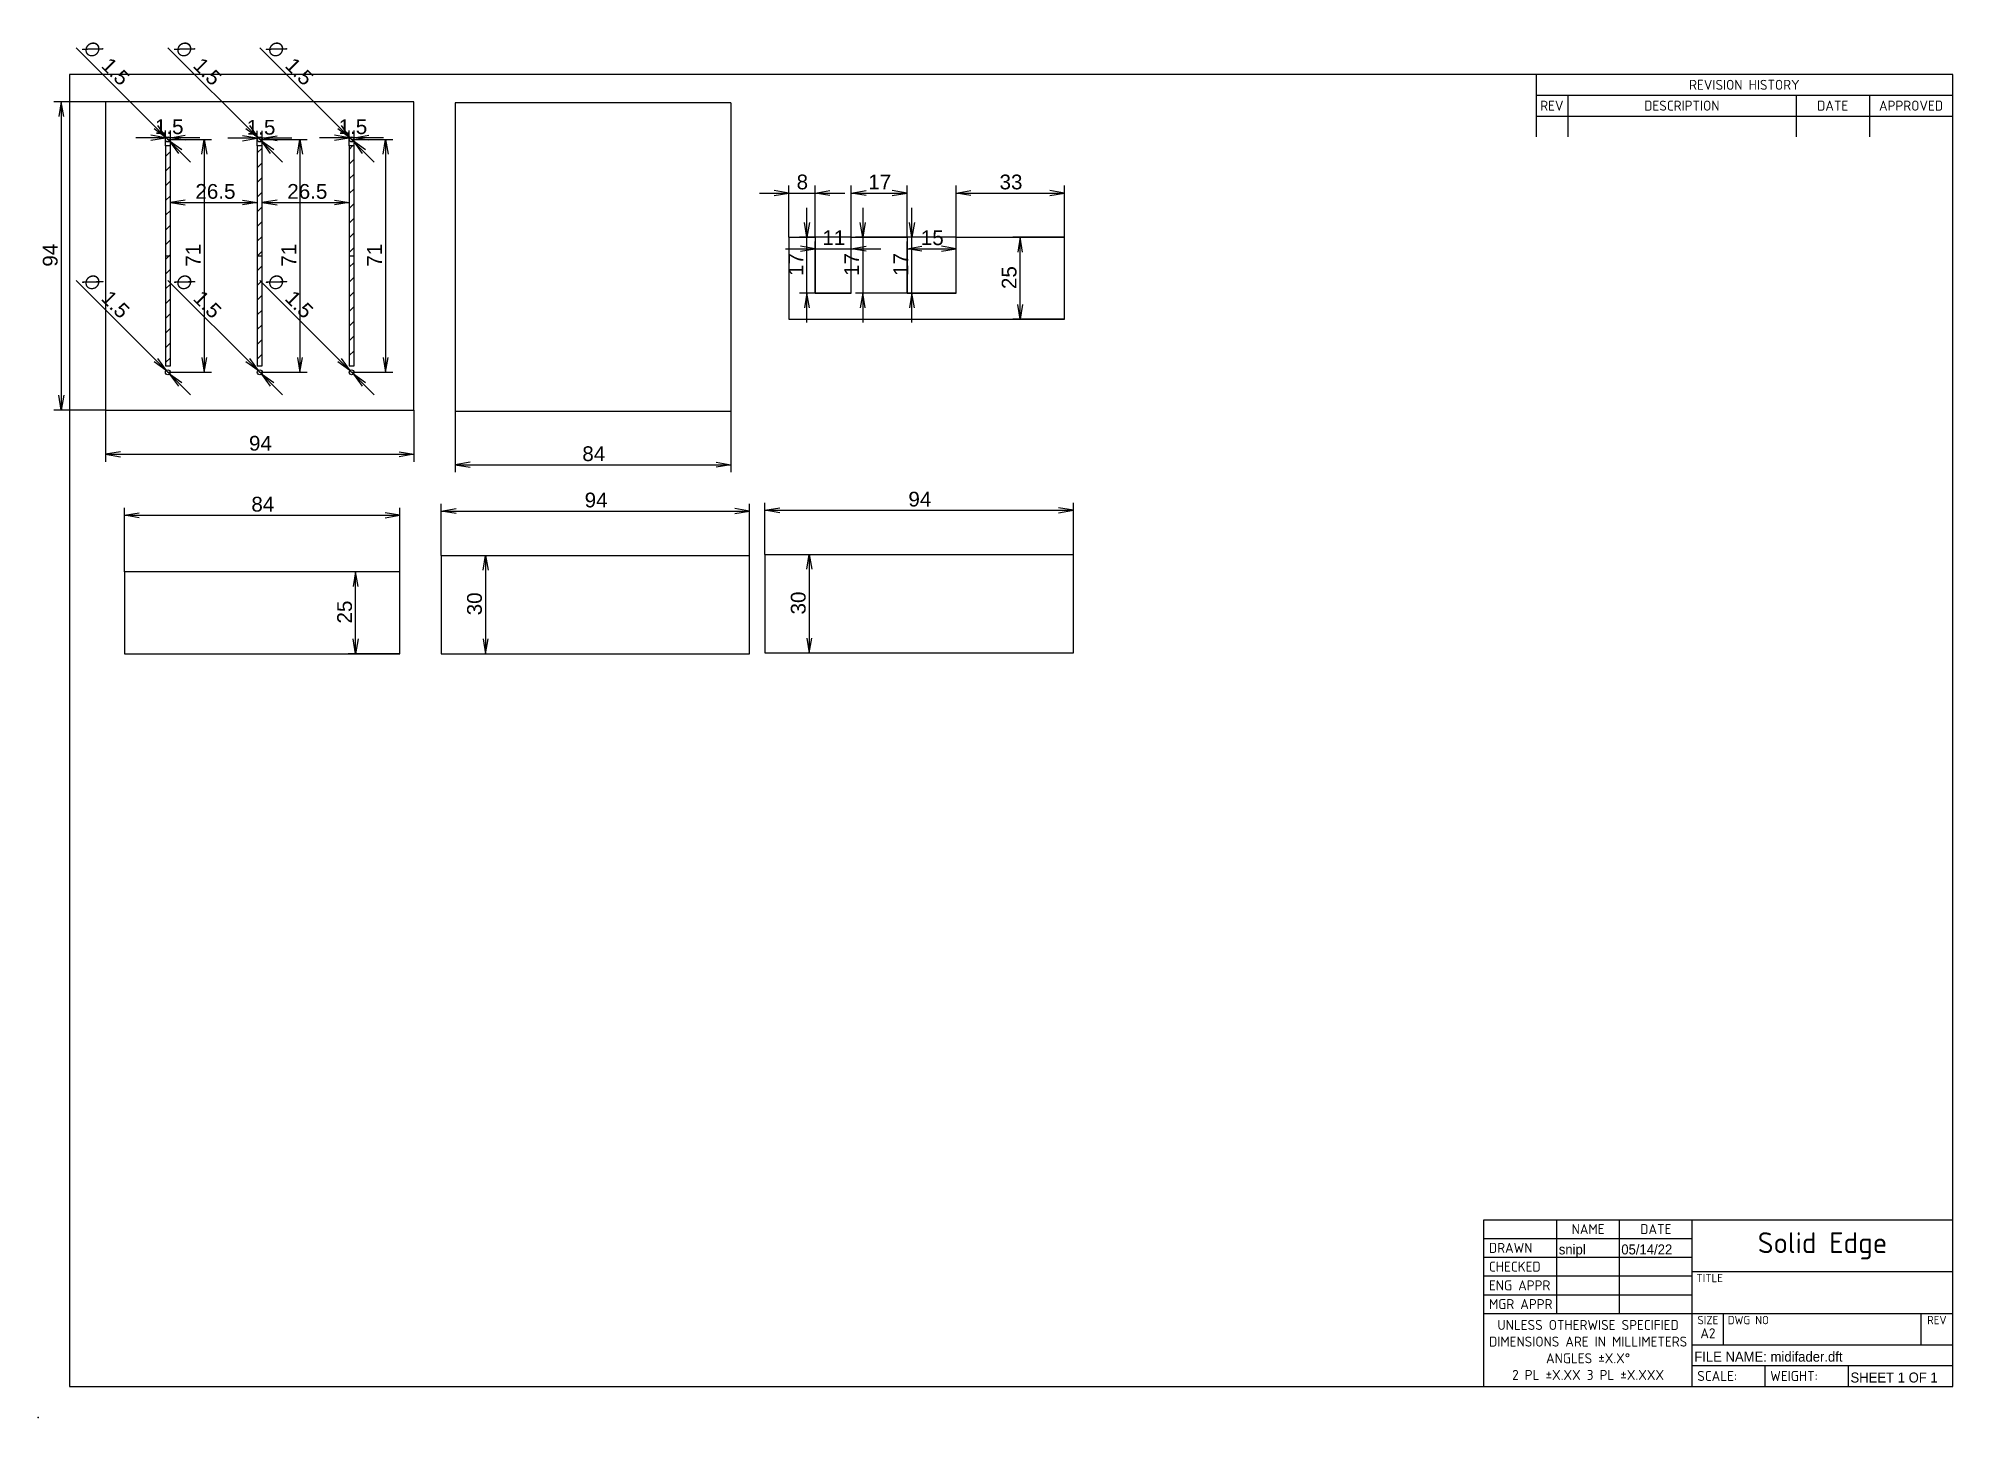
# Model space of a CAD drawing. Header units: millimetres. Extents: x 0 to 584, y -5 to 421.
import ezdxf
from ezdxf.entities.mleader import LeaderData, LeaderLine
from ezdxf.enums import TextEntityAlignment as Align
from ezdxf.math import Vec2, Vec3

# ---------------------------------------------------------------- set-up
doc = ezdxf.new("R2010")
doc.units = ezdxf.units.MM
doc.layers.add('Default', color=7, linetype='Continuous')
doc.styles.add('SEACAD_Arial', font='arial.ttf')
doc.styles.add('SEACAD_Solid_Edge_ANSI1_Symbols', font='semeca1.ttf')
doc.dimstyles.new('JIS_(mm)', dxfattribs={"dimtxt": 4.5, "dimasz": 4.5, "dimexe": 2.25, "dimexo": 0, "dimgap": 1.125, "dimtad": 1, "dimdsep": 46, "dimtxsty": 'SEACAD_Arial', "dimblk1": '_SE_OPEN', "dimblk2": '_SE_OPEN', "dimsah": 1, "dimcen": 2.25, "dimadec": 0, "dimazin": 0, "dimtfac": 0.5, "dimtmove": 0, "dimatfit": 3, "dimfxl": 1, "dimarcsym": 0})

# ---------------------------------------------------------------- blocks, each defined once
blk = doc.blocks.new('DMBLK1')
at = {"layer": 'Default', "color": 7, "linetype": 'Continuous'}
for p, q in [((313.28, 360.34), (297.53, 360.34)), ((299.78, 335.34), (299.78, 360.34)), ((313.28, 335.34), (297.53, 335.34))]:
    blk.add_line(p, q, dxfattribs=at)
for points in [[(300.53, 355.84), (299.78, 360.34), (299.03, 355.84)], [(300.53, 339.84), (299.78, 335.34), (299.03, 339.84)]]:
    blk.add_lwpolyline(points, dxfattribs=at)
at = {"layer": 'Default', "color": 7, "linetype": 'Continuous', "style": 'SEACAD_Arial'}
blk.add_text('25', height=4.5, rotation=90, dxfattribs=at).set_placement((294.15, 344.55), align=Align.TOP_LEFT)
blk = doc.blocks.new('_SE_OPEN')
at = {"color": 0}
for p, q in [((-1, 0.1665), (0, 0)), ((0, 0), (-1, -0.1665)), ((0, 0), (-1, 0))]:
    blk.add_line(p, q, dxfattribs=at)
blk = doc.blocks.new('DMBLK2')
at = {"layer": 'Default', "color": 7, "linetype": 'Continuous'}
for p, q in [((220.28, 373.84), (246.28, 373.84)), ((229.28, 360.34), (229.28, 376.09)), ((237.28, 360.34), (237.28, 376.09))]:
    blk.add_line(p, q, dxfattribs=at)
for points in [[(224.78, 373.09), (229.28, 373.84), (224.78, 374.59)], [(241.78, 373.09), (237.28, 373.84), (241.78, 374.59)]]:
    blk.add_lwpolyline(points, dxfattribs=at)
at = {"layer": 'Default', "color": 7, "linetype": 'Continuous', "style": 'SEACAD_Arial'}
blk.add_text('8', height=4.5, dxfattribs=at).set_placement((231.63, 379.46), align=Align.TOP_LEFT)
blk = doc.blocks.new('DMBLK3')
at = {"layer": 'Default', "color": 7, "linetype": 'Continuous'}
for p, q in [((228.28, 356.84), (257.28, 356.84)), ((237.28, 343.34), (237.28, 359.09)), ((248.28, 343.34), (248.28, 359.09))]:
    blk.add_line(p, q, dxfattribs=at)
for points in [[(232.78, 356.09), (237.28, 356.84), (232.78, 357.59)], [(252.78, 356.09), (248.28, 356.84), (252.78, 357.59)]]:
    blk.add_lwpolyline(points, dxfattribs=at)
at = {"layer": 'Default', "color": 7, "linetype": 'Continuous', "style": 'SEACAD_Arial'}
blk.add_text('11', height=4.5, dxfattribs=at).set_placement((239.48, 362.46), align=Align.TOP_LEFT)
blk = doc.blocks.new('DMBLK4')
at = {"layer": 'Default', "color": 7, "linetype": 'Continuous'}
for p, q in [((234.78, 334.34), (234.78, 369.34)), ((248.28, 360.34), (232.53, 360.34)), ((248.28, 343.34), (232.53, 343.34))]:
    blk.add_line(p, q, dxfattribs=at)
for points in [[(235.53, 364.84), (234.78, 360.34), (234.03, 364.84)], [(235.53, 338.84), (234.78, 343.34), (234.03, 338.84)]]:
    blk.add_lwpolyline(points, dxfattribs=at)
at = {"layer": 'Default', "color": 7, "linetype": 'Continuous', "style": 'SEACAD_Arial'}
blk.add_text('17', height=4.5, rotation=90, dxfattribs=at).set_placement((229.15, 348.55), align=Align.TOP_LEFT)
blk = doc.blocks.new('DMBLK5')
at = {"layer": 'Default', "color": 7, "linetype": 'Continuous'}
for p, q in [((248.28, 360.34), (248.28, 376.09)), ((248.28, 373.84), (265.28, 373.84)), ((265.28, 360.34), (265.28, 376.09))]:
    blk.add_line(p, q, dxfattribs=at)
for points in [[(252.78, 373.09), (248.28, 373.84), (252.78, 374.59)], [(260.78, 373.09), (265.28, 373.84), (260.78, 374.59)]]:
    blk.add_lwpolyline(points, dxfattribs=at)
at = {"layer": 'Default', "color": 7, "linetype": 'Continuous', "style": 'SEACAD_Arial'}
blk.add_text('17', height=4.5, dxfattribs=at).set_placement((253.48, 379.46), align=Align.TOP_LEFT)
blk = doc.blocks.new('DMBLK6')
at = {"layer": 'Default', "color": 7, "linetype": 'Continuous'}
for p, q in [((251.78, 369.34), (251.78, 334.34)), ((265.28, 360.34), (249.53, 360.34)), ((265.28, 343.34), (249.53, 343.34))]:
    blk.add_line(p, q, dxfattribs=at)
for points in [[(252.53, 364.84), (251.78, 360.34), (251.03, 364.84)], [(252.53, 338.84), (251.78, 343.34), (251.03, 338.84)]]:
    blk.add_lwpolyline(points, dxfattribs=at)
at = {"layer": 'Default', "color": 7, "linetype": 'Continuous', "style": 'SEACAD_Arial'}
blk.add_text('17', height=4.5, rotation=90, dxfattribs=at).set_placement((246.15, 348.55), align=Align.TOP_LEFT)
blk = doc.blocks.new('DMBLK7')
at = {"layer": 'Default', "color": 7, "linetype": 'Continuous'}
for p, q in [((265.28, 343.34), (265.28, 359.09)), ((265.28, 356.84), (280.28, 356.84)), ((280.28, 343.34), (280.28, 359.09))]:
    blk.add_line(p, q, dxfattribs=at)
for points in [[(269.78, 356.09), (265.28, 356.84), (269.78, 357.59)], [(275.78, 356.09), (280.28, 356.84), (275.78, 357.59)]]:
    blk.add_lwpolyline(points, dxfattribs=at)
at = {"layer": 'Default', "color": 7, "linetype": 'Continuous', "style": 'SEACAD_Arial'}
blk.add_text('15', height=4.5, dxfattribs=at).set_placement((269.48, 362.46), align=Align.TOP_LEFT)
blk = doc.blocks.new('DMBLK8')
at = {"layer": 'Default', "color": 7, "linetype": 'Continuous'}
for p, q in [((266.78, 334.34), (266.78, 369.34)), ((280.28, 360.34), (264.53, 360.34)), ((280.28, 343.34), (264.53, 343.34))]:
    blk.add_line(p, q, dxfattribs=at)
for points in [[(267.53, 364.84), (266.78, 360.34), (266.03, 364.84)], [(267.53, 338.84), (266.78, 343.34), (266.03, 338.84)]]:
    blk.add_lwpolyline(points, dxfattribs=at)
at = {"layer": 'Default', "color": 7, "linetype": 'Continuous', "style": 'SEACAD_Arial'}
blk.add_text('17', height=4.5, rotation=90, dxfattribs=at).set_placement((261.15, 348.55), align=Align.TOP_LEFT)
blk = doc.blocks.new('DMBLK9')
at = {"layer": 'Default', "color": 7, "linetype": 'Continuous'}
for p, q in [((280.28, 360.34), (280.28, 376.09)), ((280.28, 373.84), (313.28, 373.84)), ((313.28, 360.34), (313.28, 376.09))]:
    blk.add_line(p, q, dxfattribs=at)
for points in [[(284.78, 373.09), (280.28, 373.84), (284.78, 374.59)], [(308.78, 373.09), (313.28, 373.84), (308.78, 374.59)]]:
    blk.add_lwpolyline(points, dxfattribs=at)
at = {"layer": 'Default', "color": 7, "linetype": 'Continuous', "style": 'SEACAD_Arial'}
blk.add_text('33', height=4.5, dxfattribs=at).set_placement((293.48, 379.46), align=Align.TOP_LEFT)
blk = doc.blocks.new('DMBLK10')
at = {"layer": 'Default', "color": 7, "linetype": 'Continuous'}
for p, q in [((67.26, 388.18), (67.26, 392.77)), ((68.76, 388.18), (68.76, 392.77)), ((77.76, 390.52), (58.26, 390.52))]:
    blk.add_line(p, q, dxfattribs=at)
for points in [[(62.76, 389.77), (67.26, 390.52), (62.76, 391.27)], [(73.26, 389.77), (68.76, 390.52), (73.26, 391.27)]]:
    blk.add_lwpolyline(points, dxfattribs=at)
at = {"layer": 'Default', "color": 7, "linetype": 'Continuous', "style": 'SEACAD_Arial'}
blk.add_text('1.5', height=4.5, dxfattribs=at).set_placement((64.03, 396.14), align=Align.TOP_LEFT)
blk = doc.blocks.new('DMBLK11')
at = {"layer": 'Default', "color": 7, "linetype": 'Continuous'}
for p, q in [((95.26, 388.18), (95.26, 392.93)), ((96.76, 388.18), (96.76, 392.93)), ((105.76, 390.68), (86.26, 390.68))]:
    blk.add_line(p, q, dxfattribs=at)
for points in [[(90.76, 389.93), (95.26, 390.68), (90.76, 391.43)], [(101.26, 389.93), (96.76, 390.68), (101.26, 391.43)]]:
    blk.add_lwpolyline(points, dxfattribs=at)
at = {"layer": 'Default', "color": 7, "linetype": 'Continuous', "style": 'SEACAD_Arial'}
blk.add_text('1.5', height=4.5, dxfattribs=at).set_placement((92.03, 396.31), align=Align.TOP_LEFT)
blk = doc.blocks.new('DMBLK12')
at = {"layer": 'Default', "color": 7, "linetype": 'Continuous'}
for p, q in [((39.26, 388.18), (39.26, 392.93)), ((40.76, 388.18), (40.76, 392.93)), ((49.76, 390.68), (30.26, 390.68))]:
    blk.add_line(p, q, dxfattribs=at)
for points in [[(34.76, 389.93), (39.26, 390.68), (34.76, 391.43)], [(45.26, 389.93), (40.76, 390.68), (45.26, 391.43)]]:
    blk.add_lwpolyline(points, dxfattribs=at)
at = {"layer": 'Default', "color": 7, "linetype": 'Continuous', "style": 'SEACAD_Arial'}
blk.add_text('1.5', height=4.5, dxfattribs=at).set_placement((36.03, 396.31), align=Align.TOP_LEFT)
blk = doc.blocks.new('DMBLK13')
at = {"layer": 'Default', "color": 7, "linetype": 'Continuous'}
for p, q in [((110.73, 258.37), (94.98, 258.37)), ((97.23, 233.37), (97.23, 258.37)), ((110.73, 233.37), (94.98, 233.37))]:
    blk.add_line(p, q, dxfattribs=at)
for points in [[(97.98, 253.87), (97.23, 258.37), (96.48, 253.87)], [(97.98, 237.87), (97.23, 233.37), (96.48, 237.87)]]:
    blk.add_lwpolyline(points, dxfattribs=at)
at = {"layer": 'Default', "color": 7, "linetype": 'Continuous', "style": 'SEACAD_Arial'}
blk.add_text('25', height=4.5, rotation=90, dxfattribs=at).set_placement((91.6, 242.58), align=Align.TOP_LEFT)
blk = doc.blocks.new('DMBLK14')
at = {"layer": 'Default', "color": 7, "linetype": 'Continuous'}
for p, q in [((40.01, 390.18), (53.34, 390.18)), ((51.09, 390.18), (51.09, 319.18)), ((40.01, 319.18), (53.34, 319.18))]:
    blk.add_line(p, q, dxfattribs=at)
for points in [[(50.34, 385.68), (51.09, 390.18), (51.84, 385.68)], [(50.34, 323.68), (51.09, 319.18), (51.84, 323.68)]]:
    blk.add_lwpolyline(points, dxfattribs=at)
at = {"layer": 'Default', "color": 7, "linetype": 'Continuous', "style": 'SEACAD_Arial'}
blk.add_text('71', height=4.5, rotation=90, dxfattribs=at).set_placement((45.47, 351.38), align=Align.TOP_LEFT)
blk = doc.blocks.new('DMBLK15')
at = {"layer": 'Default', "color": 7, "linetype": 'Continuous'}
for p, q in [((68.01, 390.18), (82.48, 390.18)), ((80.23, 390.18), (80.23, 319.18)), ((68.01, 319.18), (82.48, 319.18))]:
    blk.add_line(p, q, dxfattribs=at)
for points in [[(79.48, 385.68), (80.23, 390.18), (80.98, 385.68)], [(79.48, 323.68), (80.23, 319.18), (80.98, 323.68)]]:
    blk.add_lwpolyline(points, dxfattribs=at)
at = {"layer": 'Default', "color": 7, "linetype": 'Continuous', "style": 'SEACAD_Arial'}
blk.add_text('71', height=4.5, rotation=90, dxfattribs=at).set_placement((74.61, 351.38), align=Align.TOP_LEFT)
blk = doc.blocks.new('DMBLK16')
at = {"layer": 'Default', "color": 7, "linetype": 'Continuous'}
for p, q in [((96.01, 390.18), (108.6, 390.18)), ((106.35, 390.18), (106.35, 319.18)), ((96.01, 319.18), (108.6, 319.18))]:
    blk.add_line(p, q, dxfattribs=at)
for points in [[(105.6, 385.68), (106.35, 390.18), (107.1, 385.68)], [(105.6, 323.68), (106.35, 319.18), (107.1, 323.68)]]:
    blk.add_lwpolyline(points, dxfattribs=at)
at = {"layer": 'Default', "color": 7, "linetype": 'Continuous', "style": 'SEACAD_Arial'}
blk.add_text('71', height=4.5, rotation=90, dxfattribs=at).set_placement((100.73, 351.38), align=Align.TOP_LEFT)
blk = doc.blocks.new('DMBLK17')
at = {"layer": 'Default', "color": 7, "linetype": 'Continuous'}
blk.add_line((40.76, 370.96), (67.26, 370.96), dxfattribs=at)
for points in [[(45.26, 371.71), (40.76, 370.96), (45.26, 370.21)], [(62.76, 371.71), (67.26, 370.96), (62.76, 370.21)]]:
    blk.add_lwpolyline(points, dxfattribs=at)
at = {"layer": 'Default', "color": 7, "linetype": 'Continuous', "style": 'SEACAD_Arial'}
blk.add_text('26.5', height=4.5, dxfattribs=at).set_placement((48.38, 376.58), align=Align.TOP_LEFT)
blk = doc.blocks.new('DMBLK18')
at = {"layer": 'Default', "color": 7, "linetype": 'Continuous'}
blk.add_line((68.76, 370.96), (95.26, 370.96), dxfattribs=at)
for points in [[(73.26, 371.71), (68.76, 370.96), (73.26, 370.21)], [(90.76, 371.71), (95.26, 370.96), (90.76, 370.21)]]:
    blk.add_lwpolyline(points, dxfattribs=at)
at = {"layer": 'Default', "color": 7, "linetype": 'Continuous', "style": 'SEACAD_Arial'}
blk.add_text('26.5', height=4.5, dxfattribs=at).set_placement((76.38, 376.58), align=Align.TOP_LEFT)
blk = doc.blocks.new('DMBLK19')
at = {"layer": 'Default', "color": 7, "linetype": 'Continuous'}
for p, q in [((123.32, 263.37), (123.32, 279.12)), ((123.32, 276.87), (217.32, 276.87)), ((217.32, 263.37), (217.32, 279.12))]:
    blk.add_line(p, q, dxfattribs=at)
for points in [[(127.82, 276.12), (123.32, 276.87), (127.82, 277.62)], [(212.82, 276.12), (217.32, 276.87), (212.82, 277.62)]]:
    blk.add_lwpolyline(points, dxfattribs=at)
at = {"layer": 'Default', "color": 7, "linetype": 'Continuous', "style": 'SEACAD_Arial'}
blk.add_text('94', height=4.5, dxfattribs=at).set_placement((167.03, 282.49), align=Align.TOP_LEFT)
blk = doc.blocks.new('DMBLK20')
at = {"layer": 'Default', "color": 7, "linetype": 'Continuous'}
for p, q in [((127.61, 307.33), (127.61, 288.73)), ((211.61, 307.33), (211.61, 288.73)), ((127.61, 290.98), (211.61, 290.98))]:
    blk.add_line(p, q, dxfattribs=at)
for points in [[(132.11, 291.73), (127.61, 290.98), (132.11, 290.23)], [(207.11, 291.73), (211.61, 290.98), (207.11, 290.23)]]:
    blk.add_lwpolyline(points, dxfattribs=at)
at = {"layer": 'Default', "color": 7, "linetype": 'Continuous', "style": 'SEACAD_Arial'}
blk.add_text('84', height=4.5, dxfattribs=at).set_placement((166.31, 296.61), align=Align.TOP_LEFT)
blk = doc.blocks.new('DMBLK21')
at = {"layer": 'Default', "color": 7, "linetype": 'Continuous'}
for p, q in [((26.73, 258.37), (26.73, 277.85)), ((26.73, 275.6), (110.73, 275.6)), ((110.73, 258.37), (110.73, 277.85))]:
    blk.add_line(p, q, dxfattribs=at)
for points in [[(31.23, 274.85), (26.73, 275.6), (31.23, 276.35)], [(106.23, 274.85), (110.73, 275.6), (106.23, 276.35)]]:
    blk.add_lwpolyline(points, dxfattribs=at)
at = {"layer": 'Default', "color": 7, "linetype": 'Continuous', "style": 'SEACAD_Arial'}
blk.add_text('84', height=4.5, dxfattribs=at).set_placement((65.44, 281.22), align=Align.TOP_LEFT)
blk = doc.blocks.new('DMBLK22')
at = {"layer": 'Default', "color": 7, "linetype": 'Continuous'}
for p, q in [((123.32, 263.37), (139.07, 263.37)), ((136.82, 263.37), (136.82, 233.37)), ((123.32, 233.37), (139.07, 233.37))]:
    blk.add_line(p, q, dxfattribs=at)
for points in [[(136.07, 258.87), (136.82, 263.37), (137.57, 258.87)], [(136.07, 237.87), (136.82, 233.37), (137.57, 237.87)]]:
    blk.add_lwpolyline(points, dxfattribs=at)
at = {"layer": 'Default', "color": 7, "linetype": 'Continuous', "style": 'SEACAD_Arial'}
blk.add_text('30', height=4.5, rotation=90, dxfattribs=at).set_placement((131.19, 245.08), align=Align.TOP_LEFT)
blk = doc.blocks.new('DMBLK23')
at = {"layer": 'Default', "color": 7, "linetype": 'Continuous'}
for p, q in [((221.99, 263.63), (221.99, 279.38)), ((221.99, 277.13), (315.99, 277.13)), ((315.99, 263.63), (315.99, 279.38))]:
    blk.add_line(p, q, dxfattribs=at)
for points in [[(226.49, 276.38), (221.99, 277.13), (226.49, 277.88)], [(311.49, 276.38), (315.99, 277.13), (311.49, 277.88)]]:
    blk.add_lwpolyline(points, dxfattribs=at)
at = {"layer": 'Default', "color": 7, "linetype": 'Continuous', "style": 'SEACAD_Arial'}
blk.add_text('94', height=4.5, dxfattribs=at).set_placement((265.7, 282.76), align=Align.TOP_LEFT)
blk = doc.blocks.new('DMBLK24')
at = {"layer": 'Default', "color": 7, "linetype": 'Continuous'}
for p, q in [((221.99, 263.63), (237.74, 263.63)), ((235.49, 263.63), (235.49, 233.63)), ((221.99, 233.63), (237.74, 233.63))]:
    blk.add_line(p, q, dxfattribs=at)
for points in [[(234.74, 259.13), (235.49, 263.63), (236.24, 259.13)], [(234.74, 238.13), (235.49, 233.63), (236.24, 238.13)]]:
    blk.add_lwpolyline(points, dxfattribs=at)
at = {"layer": 'Default', "color": 7, "linetype": 'Continuous', "style": 'SEACAD_Arial'}
blk.add_text('30', height=4.5, rotation=90, dxfattribs=at).set_placement((229.87, 245.34), align=Align.TOP_LEFT)
blk = doc.blocks.new('DMBLK25')
at = {"layer": 'Default', "color": 7, "linetype": 'Continuous'}
for p, q in [((21.01, 401.68), (5.26, 401.68)), ((7.51, 401.68), (7.51, 307.68)), ((21.01, 307.68), (5.26, 307.68))]:
    blk.add_line(p, q, dxfattribs=at)
for points in [[(8.26, 397.18), (7.51, 401.68), (6.76, 397.18)], [(8.26, 312.18), (7.51, 307.68), (6.76, 312.18)]]:
    blk.add_lwpolyline(points, dxfattribs=at)
at = {"layer": 'Default', "color": 7, "linetype": 'Continuous', "style": 'SEACAD_Arial'}
blk.add_text('94', height=4.5, rotation=90, dxfattribs=at).set_placement((1.88, 351.38), align=Align.TOP_LEFT)
blk = doc.blocks.new('DMBLK26')
at = {"layer": 'Default', "color": 7, "linetype": 'Continuous'}
for p, q in [((21.01, 307.68), (21.01, 291.93)), ((115.01, 307.68), (115.01, 291.93)), ((21.01, 294.18), (115.01, 294.18))]:
    blk.add_line(p, q, dxfattribs=at)
for points in [[(25.51, 294.93), (21.01, 294.18), (25.51, 293.43)], [(110.51, 294.93), (115.01, 294.18), (110.51, 293.43)]]:
    blk.add_lwpolyline(points, dxfattribs=at)
at = {"layer": 'Default', "color": 7, "linetype": 'Continuous', "style": 'SEACAD_Arial'}
blk.add_text('94', height=4.5, dxfattribs=at).set_placement((64.72, 299.8), align=Align.TOP_LEFT)
blk = doc.blocks.new('DMBLK27')
at = {"layer": 'Default', "color": 7, "linetype": 'Continuous'}
for p, q in [((39.48, 390.71), (12.03, 418.15)), ((46.9, 383.28), (39.48, 390.71))]:
    blk.add_line(p, q, dxfattribs=at)
for points in [[(36.83, 394.42), (39.48, 390.71), (35.77, 393.36)], [(44.25, 386.99), (40.54, 389.65), (43.19, 385.93)]]:
    blk.add_lwpolyline(points, dxfattribs=at)
for s, style, p in [('O', 'SEACAD_Solid_Edge_ANSI1_Symbols', (17.12, 421.02)), ('1.5', 'SEACAD_Arial', (22.57, 415.57))]:
    blk.add_text(s, height=4.5, rotation=315, dxfattribs=dict(at, style=style)).set_placement(p, align=Align.TOP_LEFT)
blk = doc.blocks.new('DMBLK28')
at = {"layer": 'Default', "color": 7, "linetype": 'Continuous'}
for p, q in [((67.48, 390.71), (40.03, 418.15)), ((74.9, 383.28), (67.48, 390.71))]:
    blk.add_line(p, q, dxfattribs=at)
for points in [[(64.83, 394.42), (67.48, 390.71), (63.77, 393.36)], [(72.25, 386.99), (68.54, 389.65), (71.19, 385.93)]]:
    blk.add_lwpolyline(points, dxfattribs=at)
for s, style, p in [('O', 'SEACAD_Solid_Edge_ANSI1_Symbols', (45.12, 421.02)), ('1.5', 'SEACAD_Arial', (50.57, 415.57))]:
    blk.add_text(s, height=4.5, rotation=315, dxfattribs=dict(at, style=style)).set_placement(p, align=Align.TOP_LEFT)
blk = doc.blocks.new('DMBLK29')
at = {"layer": 'Default', "color": 7, "linetype": 'Continuous'}
for p, q in [((95.48, 390.71), (68.03, 418.15)), ((102.9, 383.28), (95.48, 390.71))]:
    blk.add_line(p, q, dxfattribs=at)
for points in [[(92.83, 394.42), (95.48, 390.71), (91.77, 393.36)], [(100.25, 386.99), (96.54, 389.65), (99.19, 385.93)]]:
    blk.add_lwpolyline(points, dxfattribs=at)
for s, style, p in [('O', 'SEACAD_Solid_Edge_ANSI1_Symbols', (73.12, 421.02)), ('1.5', 'SEACAD_Arial', (78.57, 415.57))]:
    blk.add_text(s, height=4.5, rotation=315, dxfattribs=dict(at, style=style)).set_placement(p, align=Align.TOP_LEFT)
blk = doc.blocks.new('DMBLK30')
at = {"layer": 'Default', "color": 7, "linetype": 'Continuous'}
for p, q in [((39.48, 319.71), (12.03, 347.15)), ((46.9, 312.28), (39.48, 319.71))]:
    blk.add_line(p, q, dxfattribs=at)
for points in [[(36.83, 323.42), (39.48, 319.71), (35.77, 322.36)], [(44.25, 315.99), (40.54, 318.65), (43.19, 314.93)]]:
    blk.add_lwpolyline(points, dxfattribs=at)
for s, style, p in [('O', 'SEACAD_Solid_Edge_ANSI1_Symbols', (17.12, 350.02)), ('1.5', 'SEACAD_Arial', (22.57, 344.57))]:
    blk.add_text(s, height=4.5, rotation=315, dxfattribs=dict(at, style=style)).set_placement(p, align=Align.TOP_LEFT)
blk = doc.blocks.new('DMBLK31')
at = {"layer": 'Default', "color": 7, "linetype": 'Continuous'}
for p, q in [((67.48, 319.71), (40.03, 347.15)), ((74.9, 312.28), (67.48, 319.71))]:
    blk.add_line(p, q, dxfattribs=at)
for points in [[(64.83, 323.42), (67.48, 319.71), (63.77, 322.36)], [(72.25, 315.99), (68.54, 318.65), (71.19, 314.93)]]:
    blk.add_lwpolyline(points, dxfattribs=at)
for s, style, p in [('O', 'SEACAD_Solid_Edge_ANSI1_Symbols', (45.12, 350.02)), ('1.5', 'SEACAD_Arial', (50.57, 344.57))]:
    blk.add_text(s, height=4.5, rotation=315, dxfattribs=dict(at, style=style)).set_placement(p, align=Align.TOP_LEFT)
blk = doc.blocks.new('DMBLK32')
at = {"layer": 'Default', "color": 7, "linetype": 'Continuous'}
for p, q in [((95.48, 319.71), (68.03, 347.15)), ((102.9, 312.28), (95.48, 319.71))]:
    blk.add_line(p, q, dxfattribs=at)
for points in [[(92.83, 323.42), (95.48, 319.71), (91.77, 322.36)], [(100.25, 315.99), (96.54, 318.65), (99.19, 314.93)]]:
    blk.add_lwpolyline(points, dxfattribs=at)
for s, style, p in [('O', 'SEACAD_Solid_Edge_ANSI1_Symbols', (73.12, 350.02)), ('1.5', 'SEACAD_Arial', (78.57, 344.57))]:
    blk.add_text(s, height=4.5, rotation=315, dxfattribs=dict(at, style=style)).set_placement(p, align=Align.TOP_LEFT)
blk = doc.blocks.new('_Dot')
at = {"color": 0, "linetype": 'ByBlock', "lineweight": -2}
blk.add_line((-0.5, 0), (-1, 0), dxfattribs=at)
at = {"color": 0, "linetype": 'ByBlock', "const_width": 0.5}
blk.add_lwpolyline([(-0.25, 0, 1), (0.25, 0, 1)], format="xyb", close=True, dxfattribs=at)

msp = doc.modelspace()

# ---------------------------------------------------------------- hatches: boundary and pattern name
at = {"layer": 'Default', "linetype": 'Continuous'}
h = msp.add_hatch(dxfattribs=at)
h.set_pattern_fill('LINE', angle=45, style=0)
h.paths.add_polyline_path([(39.259, 388.175), (39.259, 321.175), (40.759, 321.175), (40.759, 388.175)])
h = msp.add_hatch(dxfattribs=at)
h.set_pattern_fill('LINE', angle=45, style=0)
h.paths.add_polyline_path([(67.259, 388.175), (67.259, 321.175), (68.759, 321.175), (68.759, 388.175)])
h = msp.add_hatch(dxfattribs=at)
h.set_pattern_fill('LINE', angle=45, style=0)
h.paths.add_polyline_path([(95.259, 388.175), (95.259, 321.175), (96.759, 321.175), (96.759, 388.175)])

# ---------------------------------------------------------------- linework, layer by layer
at = {"layer": 'Default', "color": 7, "linetype": 'Continuous'}
for p, q in [((584, 410), (10, 410)), ((10, 410), (10, 10)), ((457, 410), (457, 390.95)), ((584, 10), (584, 410)), ((457, 403.65), (584, 403.65)), ((466.652, 403.65), (466.652, 390.95)), ((536.248, 403.65), (536.248, 390.95)), ((558.6, 403.65), (558.6, 390.95)), ((115.009, 401.675), (21.009, 401.675)), ((21.009, 401.675), (21.009, 307.675)), ((115.009, 307.675), (115.009, 401.675)), ((211.607, 401.334), (127.607, 401.334)), ((127.607, 401.334), (127.607, 307.334)), ((211.607, 401.334), (211.607, 307.334)), ((457, 397.3), (584, 397.3)), ((39.259, 388.175), (39.259, 321.175)), ((40.759, 388.175), (39.259, 388.175)), ((40.759, 321.175), (40.759, 388.175)), ((67.259, 388.175), (67.259, 321.175)), ((68.759, 388.175), (67.259, 388.175)), ((68.759, 321.175), (68.759, 388.175)), ((95.259, 388.175), (95.259, 321.175)), ((96.759, 388.175), (95.259, 388.175)), ((96.759, 321.175), (96.759, 388.175)), ((229.277, 360.339), (229.277, 335.339)), ((229.277, 360.339), (237.277, 360.339)), ((237.277, 360.339), (237.277, 343.339)), ((248.277, 343.339), (248.277, 360.339)), ((248.277, 360.339), (265.277, 360.339)), ((265.277, 360.339), (265.277, 343.339)), ((280.277, 343.339), (280.277, 360.339)), ((280.277, 360.339), (313.277, 360.339)), ((313.277, 335.339), (313.277, 360.339)), ((39.259, 354.675), (40.759, 354.675)), ((67.259, 354.675), (68.759, 354.675)), ((95.259, 354.675), (96.759, 354.675)), ((237.277, 343.339), (248.277, 343.339)), ((265.277, 343.339), (280.277, 343.339)), ((229.277, 335.339), (313.277, 335.339)), ((39.259, 321.175), (40.759, 321.175)), ((67.259, 321.175), (68.759, 321.175)), ((95.259, 321.175), (96.759, 321.175)), ((21.009, 307.675), (115.009, 307.675)), ((127.607, 307.334), (211.607, 307.334)), ((123.318, 263.37), (217.318, 263.37)), ((123.318, 263.37), (123.318, 233.37)), ((217.318, 233.37), (217.318, 263.37)), ((221.995, 263.633), (315.995, 263.633)), ((221.995, 263.633), (221.995, 233.633)), ((315.995, 233.633), (315.995, 263.633)), ((110.729, 258.37), (26.729, 258.37)), ((26.729, 258.37), (26.729, 233.37)), ((110.729, 233.37), (110.729, 258.37)), ((221.995, 233.633), (315.995, 233.633)), ((26.729, 233.37), (110.729, 233.37)), ((123.318, 233.37), (217.318, 233.37)), ((441.125, 10), (441.125, 60.8)), ((441.125, 60.8), (584, 60.8)), ((463.35, 32.225), (463.35, 60.8)), ((482.4, 32.225), (482.4, 60.8)), ((504.625, 10), (504.625, 60.8)), ((441.125, 55.085), (504.625, 55.085)), ((441.125, 49.37), (504.625, 49.37)), ((441.125, 43.655), (504.625, 43.655)), ((504.625, 45.052), (584, 45.052)), ((441.125, 37.94), (504.625, 37.94)), ((441.125, 32.225), (584, 32.225)), ((514.15, 22.7), (514.15, 32.098)), ((574.348, 22.7), (574.348, 32.098)), ((504.625, 22.7), (584, 22.7)), ((504.625, 16.35), (584, 16.35)), ((526.85, 10), (526.85, 16.35)), ((552.25, 10), (552.25, 16.35)), ((10, 10), (584, 10))]:
    msp.add_line(p, q, dxfattribs=at)
for centre, radius in [((40.009, 390.175), 0.75), ((40.009, 390.175), 0.05), ((68.009, 390.175), 0.75), ((68.009, 390.175), 0.05), ((96.009, 390.175), 0.75), ((96.009, 390.175), 0.05), ((40.009, 319.175), 0.75), ((40.009, 319.175), 0.05), ((68.009, 319.175), 0.75), ((68.009, 319.175), 0.05), ((96.009, 319.175), 0.75), ((96.009, 319.175), 0.05)]:
    msp.add_circle(centre, radius, dxfattribs=at)
for p in [(40.009, 390.175), (0.5, 0.5)]:
    msp.add_point(p, dxfattribs=at)

# ---------------------------------------------------------------- texts
at = {"layer": 'Default'}
for s, insert, char_height, width, attachment_point in [('{\\fSolid Edge ISO|b0||i0||c0|p34;\\C7;\\H3.048;\\W1.;REVISION HISTORY}', (520.5, 406.825), 3.048, 127, 5), ('{\\fSolid Edge ISO|b0||i0||c0|p34;\\C7;\\H3.048;\\W1.;REV}', (461.826, 400.475), 3.048, 9.652, 5), ('{\\fSolid Edge ISO|b0||i0||c0|p34;\\C7;\\H3.048;\\W1.;DESCRIPTION}', (501.45, 400.475), 3.048, 69.596, 5), ('{\\fSolid Edge ISO|b0||i0||c0|p34;\\C7;\\H3.048;\\W1.;DATE}', (547.424, 400.475), 3.048, 22.352, 5), ('{\\fSolid Edge ISO|b0||i0||c0|p34;\\C7;\\H3.048;\\W1.;APPROVED}', (571.3, 400.475), 3.048, 25.4, 5), ('{\\fSolid Edge ISO|b0||i0||c0|p34;\\C7;\\H3.048;\\W1.;NAME}', (472.875, 57.943), 3.048, 19.05, 5), ('{\\fSolid Edge ISO|b0||i0||c0|p34;\\C7;\\H3.048;\\W1.;DATE}', (493.512, 57.943), 3.048, 22.225, 5), ('{\\fSolid Edge ISO|b0||i0||c0|p34;\\C7;\\H3.048;\\W1.;DRAWN}', (442.649, 52.227), 3.048, 20.701, 4), ('{\\fSolid Edge ISO|b1||i0||c0|p34;\\C7;\\H6.35;\\W1.;Solid Edge}', (544.312, 52.831), 6.35, 79.375, 5), ('{\\fSolid Edge ISO|b0||i0||c0|p34;\\C7;\\H3.048;\\W1.;CHECKED}', (442.649, 46.513), 3.048, 20.701, 4), ('{\\fSolid Edge ISO|b0||i0||c0|p34;\\C7;\\H3.048;\\W1.;ENG APPR}', (442.649, 40.797), 3.048, 20.701, 4), ('{\\fSolid Edge ISO|b0||i0||c0|p34;\\C7;\\H2.54;\\W1.;TITLE}', (505.895, 44.302), 2.54, 78.105, 1), ('{\\fSolid Edge ISO|b0||i0||c0|p34;\\C7;\\H3.048;\\W1.;MGR APPR}', (442.649, 35.083), 3.048, 20.701, 4), ('{\\fSolid Edge ISO|b0||i0||c0|p34;\\C7;\\H3.048;\\W1.;UNLESS OTHERWISE SPECIFIED\\P}{\\fSolid Edge ISO|b0||i0||c0|p34;\\C7;\\H3.048;\\W1.;DIMENSIONS ARE IN MILLIMETERS\\P}{\\fSolid Edge ISO|b0||i0||c0|p34;\\C7;\\H3.048;\\W1.;ANGLES ±X.X°\\P}{\\fSolid Edge ISO|b0||i0||c0|p34;\\C7;\\H3.048;\\W1.;2 PL ±X.XX 3 PL ±X.XXX}', (472.875, 21.113), 3.048, 63.5, 5), ('{\\fSolid Edge ISO|b0||i0||c0|p34;\\C7;\\H2.54;\\W1.;SIZE}', (509.387, 31.475), 2.54, 9.525, 2), ('{\\fSolid Edge ISO|b0||i0||c0|p34;\\C7;\\H2.54;\\W1.;DWG NO}', (515.42, 31.475), 2.54, 58.928, 1), ('{\\fSolid Edge ISO|b0||i0||c0|p34;\\C7;\\H2.54;\\W1.;REV}', (579.174, 31.475), 2.54, 9.652, 2), ('{\\fSolid Edge ISO|b1||i0||c0|p34;\\C7;\\H3.048;\\W1.;A2}', (509.387, 26.192), 3.048, 9.525, 5), ('{\\fSolid Edge ISO|b0||i0||c0|p34;\\C7;\\H3.048;\\W1.;SCALE:}', (506.149, 13.175), 3.048, 20.701, 4), ('{\\fSolid Edge ISO|b0||i0||c0|p34;\\C7;\\H3.048;\\W1.;WEIGHT:}', (528.374, 13.175), 3.048, 23.876, 4)]:
    msp.add_mtext(s, dxfattribs=dict(at, insert=insert, char_height=char_height, width=width, attachment_point=attachment_point))

# ---------------------------------------------------------------- dimensions: what is measured, and where the dimension line sits
at = {"layer": 'Default', "color": 7, "linetype": 'Continuous'}
for p1, p2, picture, middle in [((40.539, 389.645), (39.478, 390.706), 'DMBLK27', (25.336, 404.848)), ((68.539, 389.645), (67.478, 390.706), 'DMBLK28', (53.336, 404.848)), ((96.539, 389.645), (95.478, 390.706), 'DMBLK29', (81.336, 404.848)), ((40.539, 318.645), (39.478, 319.706), 'DMBLK30', (25.336, 333.848)), ((68.539, 318.645), (67.478, 319.706), 'DMBLK31', (53.336, 333.848)), ((96.539, 318.645), (95.478, 319.706), 'DMBLK32', (81.336, 333.848))]:
    dim = msp.add_diameter_dim_2p(p1=p1, p2=p2, text='\\A1;<>', dimstyle='JIS_(mm)', override={"dimtmove": 1, "dimtolj": 1}, dxfattribs=at)
    dim.commit()
    dim.dimension.update_dxf_attribs({"geometry": picture, "text_midpoint": middle, "dimtype": 163})
for base, p1, p2, angle, picture, middle in [((7.509, 401.675), (21.009, 401.675), (21.009, 307.675), 270, 'DMBLK25', (7.509, 354.675)), ((51.091, 390.175), (40.009, 390.175), (40.009, 319.175), 270, 'DMBLK14', (51.091, 354.675)), ((40.759, 370.956), (40.759, 388.175), (67.259, 388.175), 0, 'DMBLK17', (54.009, 370.956)), ((80.232, 390.175), (68.009, 390.175), (68.009, 319.175), 270, 'DMBLK15', (80.232, 354.675)), ((68.759, 370.956), (68.759, 388.175), (95.259, 388.175), 0, 'DMBLK18', (82.009, 370.956)), ((106.354, 390.175), (96.009, 390.175), (96.009, 319.175), 270, 'DMBLK16', (106.354, 354.675)), ((229.277, 373.839), (229.277, 360.339), (237.277, 360.339), 0, 'DMBLK2', (233.277, 373.839)), ((248.277, 373.839), (248.277, 360.339), (265.277, 360.339), 0, 'DMBLK5', (256.777, 373.839)), ((280.277, 373.839), (280.277, 360.339), (313.277, 360.339), 0, 'DMBLK9', (296.777, 373.839)), ((234.777, 343.339), (248.277, 343.339), (248.277, 360.339), 90, 'DMBLK4', (234.777, 351.839)), ((251.777, 360.339), (265.277, 360.339), (265.277, 343.339), 270, 'DMBLK6', (251.777, 351.839)), ((266.777, 343.339), (280.277, 343.339), (280.277, 360.339), 90, 'DMBLK8', (266.777, 351.839)), ((237.277, 356.839), (237.277, 343.339), (248.277, 343.339), 0, 'DMBLK3', (242.777, 356.839)), ((265.277, 356.839), (265.277, 343.339), (280.277, 343.339), 0, 'DMBLK7', (272.777, 356.839)), ((299.777, 335.339), (313.277, 335.339), (313.277, 360.339), 90, 'DMBLK1', (299.777, 347.839)), ((21.009, 294.175), (21.009, 307.675), (115.009, 307.675), 0, 'DMBLK26', (68.009, 294.175)), ((127.607, 290.983), (127.607, 307.334), (211.607, 307.334), 0, 'DMBLK20', (169.607, 290.983)), ((26.729, 275.6), (26.729, 258.37), (110.729, 258.37), 0, 'DMBLK21', (68.729, 275.6)), ((123.318, 276.87), (123.318, 263.37), (217.318, 263.37), 0, 'DMBLK19', (170.318, 276.87)), ((221.995, 277.133), (221.995, 263.633), (315.995, 263.633), 0, 'DMBLK23', (268.995, 277.133)), ((136.818, 263.37), (123.318, 263.37), (123.318, 233.37), 270, 'DMBLK22', (136.818, 248.37)), ((235.495, 263.633), (221.995, 263.633), (221.995, 233.633), 270, 'DMBLK24', (235.495, 248.633)), ((97.229, 233.37), (110.729, 233.37), (110.729, 258.37), 90, 'DMBLK13', (97.229, 245.87))]:
    dim = msp.add_linear_dim(base=base, p1=p1, p2=p2, angle=angle, text='\\A1;<>', dimstyle='JIS_(mm)', dxfattribs=at)
    dim.commit()
    dim.dimension.update_dxf_attribs({"geometry": picture, "text_midpoint": middle, "dimtype": 161})
for base, p1, p2, picture, middle in [((39.259, 390.68), (40.759, 388.175), (39.259, 388.175), 'DMBLK12', (40.009, 390.68)), ((67.259, 390.516), (68.759, 388.175), (67.259, 388.175), 'DMBLK10', (68.009, 390.516)), ((95.259, 390.68), (96.759, 388.175), (95.259, 388.175), 'DMBLK11', (96.009, 390.68))]:
    dim = msp.add_linear_dim(base=base, p1=p1, p2=p2, text='\\A1;<>', dimstyle='JIS_(mm)', dxfattribs=at)
    dim.commit()
    dim.dimension.update_dxf_attribs({"geometry": picture, "text_midpoint": middle, "dimtype": 160})

# ---------------------------------------------------------------- leaders
ml = msp.add_multileader_mtext('Standard', dxfattribs=at)
ml.set_content('{\\pxsm0.9;\\fＭＳ Ｐゴシック|b0||i0||c0|p34;\\W1.;snipl\\P}', color=256)
ml.set_leader_properties()
ml.set_arrow_properties(name='DOT')
ml.build(insert=Vec2(0, 0))
ml.multileader.update_dxf_attribs({"leader_type": 0, "dogleg_length": 0, "arrow_head_size": 3.048})
ctx = ml.context
ctx.base_point, ctx.char_height, ctx.arrow_head_size, ctx.landing_gap_size = Vec3(462.874, 51.933), 3.048, 3.048, 1.067
ctx.mtext.insert = Vec3(463.941, 53.276)
ml = msp.add_multileader_mtext('Standard', dxfattribs=at)
ml.set_content('{\\pxsm0.9;\\fＭＳ Ｐゴシック|b0||i0||c0|p34;\\W1.;05/14/22\\P}', color=256)
ml.set_leader_properties()
ml.set_arrow_properties(name='DOT')
ml.build(insert=Vec2(0, 0))
ml.multileader.update_dxf_attribs({"leader_type": 0, "dogleg_length": 0, "arrow_head_size": 3.048})
ctx = ml.context
ctx.base_point, ctx.char_height, ctx.arrow_head_size, ctx.landing_gap_size = Vec3(481.924, 52.159), 3.048, 3.048, 1.067
ctx.mtext.insert = Vec3(482.991, 53.276)
ml = msp.add_multileader_mtext('Standard', dxfattribs=at)
ml.set_content('{\\pxsm0.9;\\fＭＳ Ｐゴシック|b0||i0||c0|p34;\\W1.;FILE NAME: midifader.dft\\P}', color=256)
ml.set_leader_properties()
ml.set_arrow_properties(name='DOT')
ml.build(insert=Vec2(0, 0))
ml.multileader.update_dxf_attribs({"leader_type": 0, "dogleg_length": 0, "arrow_head_size": 3.048})
ctx = ml.context
ctx.base_point, ctx.char_height, ctx.arrow_head_size, ctx.landing_gap_size = Vec3(504.149, 19.525), 3.048, 3.048, 1.067
ctx.mtext.insert = Vec3(505.216, 20.573)
ml = msp.add_multileader_mtext('Standard', dxfattribs=at)
ml.set_content('{\\pxsm0.9;\\fＭＳ Ｐゴシック|b0||i0||c0|p34;\\W1.;SHEET 1 OF 1\\P}', color=256)
ml.set_leader_properties()
ml.set_arrow_properties(name='DOT')
ml.build(insert=Vec2(0, 0))
ml.multileader.update_dxf_attribs({"leader_type": 0, "dogleg_length": 0, "arrow_head_size": 3.048})
ctx = ml.context
ctx.base_point, ctx.char_height, ctx.arrow_head_size, ctx.landing_gap_size = Vec3(551.774, 13.175), 3.048, 3.048, 1.067
ctx.mtext.insert = Vec3(552.841, 14.223)

doc.saveas('drawing.dxf')
